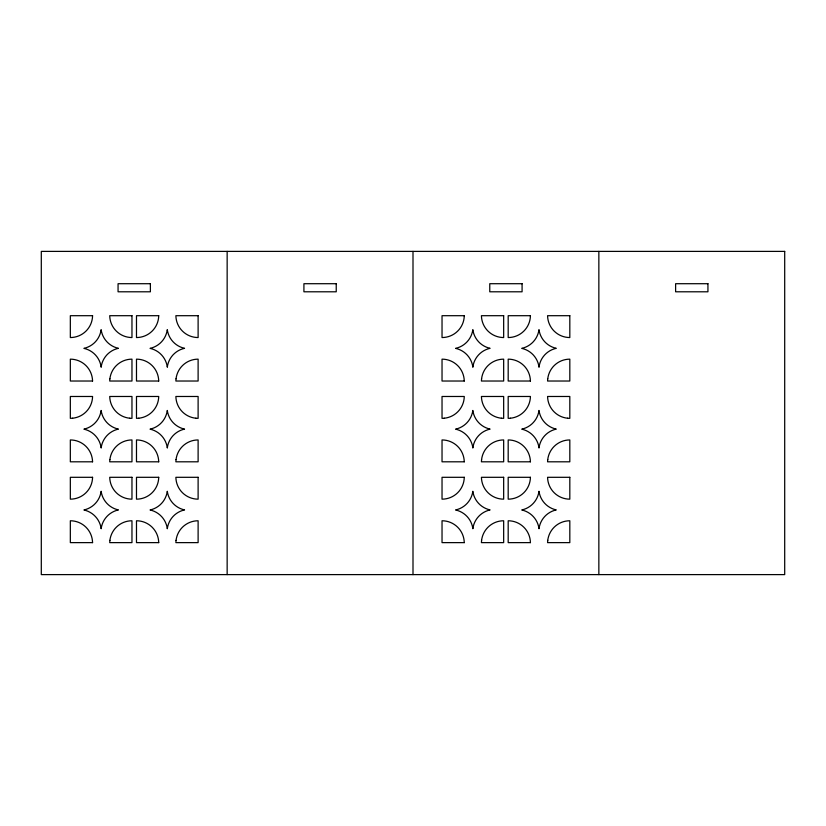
<?xml version="1.0" encoding="UTF-8"?>
<svg xmlns="http://www.w3.org/2000/svg" width="826" height="826" viewBox="0 0 826 826"><rect width="100%" height="100%" fill="white"/><g stroke="black" fill="none" stroke-linecap="round" stroke-linejoin="round"><path stroke-width="1.24" d="M72.585 418.224L70.334 418.338L70.334 396.48L92.574 396.48L92.419 398.721A22.219 22.219 0 0 1 72.585 418.224M138.737 418.224L136.486 418.338L136.486 396.48L158.726 396.48L158.571 398.721A22.219 22.219 0 0 1 138.737 418.224M444.285 418.224L442.034 418.338L442.034 396.48L464.274 396.48L464.119 398.721A22.219 22.219 0 0 1 444.285 418.224M510.437 418.224L508.186 418.338L508.186 396.48L530.426 396.48L530.271 398.721A22.219 22.219 0 0 1 510.437 418.224M567.565 418.224L569.816 418.338L569.816 396.48L547.576 396.48L547.731 398.721A22.219 22.219 0 0 0 567.565 418.224M501.413 418.224L503.664 418.338L503.664 396.48L481.424 396.48L481.579 398.721A22.219 22.219 0 0 0 501.413 418.224M195.865 418.224L198.116 418.338L198.116 396.48L175.876 396.48L176.031 398.721A22.219 22.219 0 0 0 195.865 418.224M129.713 418.224L131.964 418.338L131.964 396.48L109.724 396.48L109.879 398.721A22.219 22.219 0 0 0 129.713 418.224M598.85 251.393L598.85 574.607M413 251.393L413 574.607M227.15 251.393L227.15 574.607M92.574 315.697L92.419 317.938A22.219 22.219 0 0 1 72.585 337.431L70.334 337.555L70.334 315.697L92.574 315.697M92.574 477.304L92.419 479.545A22.219 22.219 0 0 1 72.585 499.049L70.334 499.162L70.334 477.304L92.574 477.304M109.879 378.773L109.724 381.023L131.964 381.023L131.964 359.155L129.713 359.269A22.219 22.219 0 0 0 109.889 378.783M109.879 459.566L109.724 461.806L131.964 461.806L131.964 439.948L129.713 440.062A22.219 22.219 0 0 0 109.889 459.566M109.879 540.39L109.724 542.63L131.964 542.63L131.964 520.772L129.713 520.886A22.219 22.219 0 0 0 109.889 540.39M158.726 315.697L158.571 317.938A22.219 22.219 0 0 1 138.737 337.431L136.486 337.555L136.486 315.697L158.726 315.697M158.726 477.304L158.571 479.545A22.219 22.219 0 0 1 138.737 499.049L136.486 499.162L136.486 477.304L158.726 477.304M176.031 378.773L175.876 381.023L198.116 381.023L198.116 359.155L195.865 359.269A22.219 22.219 0 0 0 176.052 378.783M176.031 459.566L175.876 461.806L198.116 461.806L198.116 439.948L195.865 440.062A22.219 22.219 0 0 0 176.052 459.566M176.031 540.39L175.876 542.63L198.116 542.63L198.116 520.772L195.865 520.886A22.219 22.219 0 0 0 176.052 540.39M464.274 315.697L464.119 317.938A22.219 22.219 0 0 1 444.285 337.431L442.034 337.555L442.034 315.697L464.274 315.697M464.274 477.304L464.119 479.545A22.219 22.219 0 0 1 444.285 499.049L442.034 499.162L442.034 477.304L464.274 477.304M481.579 378.773L481.424 381.023L503.664 381.023L503.664 359.155L501.413 359.269A22.219 22.219 0 0 0 481.589 378.783M481.579 459.566L481.424 461.806L503.664 461.806L503.664 439.948L501.413 440.062A22.219 22.219 0 0 0 481.589 459.566M481.579 540.39L481.424 542.63L503.664 542.63L503.664 520.772L501.413 520.886A22.219 22.219 0 0 0 481.589 540.39M530.426 315.697L530.271 317.938A22.219 22.219 0 0 1 510.437 337.431L508.186 337.555L508.186 315.697L530.426 315.697M530.426 477.304L530.271 479.545A22.219 22.219 0 0 1 510.437 499.049L508.186 499.162L508.186 477.304L530.426 477.304M547.731 378.773L547.576 381.023L569.816 381.023L569.816 359.155L567.565 359.269A22.219 22.219 0 0 0 547.752 378.783M547.731 459.566L547.576 461.806L569.816 461.806L569.816 439.948L567.565 440.062A22.219 22.219 0 0 0 547.752 459.566M547.731 540.39L547.576 542.63L569.816 542.63L569.816 520.772L567.565 520.886A22.219 22.219 0 0 0 547.752 540.39M784.7 251.393L41.3 251.393L41.3 574.607L784.7 574.607L784.7 251.393M150.384 283.71L118.066 283.71L118.066 291.795L150.384 291.795L150.384 283.71M336.234 283.71L303.916 283.71L303.916 291.795L336.234 291.795L336.234 283.71M522.084 283.71L489.766 283.71L489.766 291.795L522.084 291.795L522.084 283.71M707.934 283.71L675.616 283.71L675.616 291.795L707.934 291.795L707.934 283.71M131.964 315.697L109.724 315.697L109.879 317.938A22.219 22.219 0 0 0 129.713 337.431L131.964 337.555L131.964 315.697M198.116 315.697L175.876 315.697L176.031 317.938A22.219 22.219 0 0 0 195.865 337.431L198.116 337.555L198.116 315.697M503.664 315.697L481.424 315.697L481.579 317.938A22.219 22.219 0 0 0 501.413 337.431L503.664 337.555L503.664 315.697M569.816 315.697L547.576 315.697L547.731 317.938A22.219 22.219 0 0 0 567.565 337.431L569.816 337.555L569.816 315.697M92.574 381.023L70.334 381.023L70.334 359.155L72.585 359.269A22.219 22.219 0 0 1 92.398 378.783L92.574 381.023M158.726 381.023L136.486 381.023L136.486 359.155L138.737 359.269A22.219 22.219 0 0 1 158.561 378.783L158.726 381.023M464.274 381.023L442.034 381.023L442.034 359.155L444.285 359.269A22.219 22.219 0 0 1 464.098 378.783L464.274 381.023M530.426 381.023L508.186 381.023L508.186 359.155L510.437 359.269A22.219 22.219 0 0 1 530.261 378.783L530.426 381.023M92.574 461.806L70.334 461.806L70.334 439.948L72.585 440.062A22.219 22.219 0 0 1 92.398 459.566L92.574 461.806M158.726 461.806L136.486 461.806L136.486 439.948L138.737 440.062A22.219 22.219 0 0 1 158.561 459.566L158.726 461.806M464.274 461.806L442.034 461.806L442.034 439.948L444.285 440.062A22.219 22.219 0 0 1 464.098 459.566L464.274 461.806M530.426 461.806L508.186 461.806L508.186 439.948L510.437 440.062A22.219 22.219 0 0 1 530.261 459.566L530.426 461.806M131.964 477.304L109.724 477.304L109.879 479.545A22.219 22.219 0 0 0 129.713 499.049L131.964 499.162L131.964 477.304M198.116 477.304L175.876 477.304L176.031 479.545A22.219 22.219 0 0 0 195.865 499.049L198.116 499.162L198.116 477.304M503.664 477.304L481.424 477.304L481.579 479.545A22.219 22.219 0 0 0 501.413 499.049L503.664 499.162L503.664 477.304M569.816 477.304L547.576 477.304L547.731 479.545A22.219 22.219 0 0 0 567.565 499.049L569.816 499.162L569.816 477.304M92.574 542.63L70.334 542.63L70.334 520.772L72.585 520.886A22.219 22.219 0 0 1 92.398 540.39L92.574 542.63M158.726 542.63L136.486 542.63L136.486 520.772L138.737 520.886A22.219 22.219 0 0 1 158.561 540.39L158.726 542.63M464.274 542.63L442.034 542.63L442.034 520.772L444.285 520.886A22.219 22.219 0 0 1 464.098 540.39L464.274 542.63M530.426 542.63L508.186 542.63L508.186 520.772L510.437 520.886A22.219 22.219 0 0 1 530.261 540.39L530.426 542.63M167.306 528.609A22.219 22.219 0 0 0 150.053 509.972A22.157 22.157 0 0 0 167.286 491.284A22.219 22.219 0 0 0 184.549 509.921A22.157 22.157 0 0 0 167.317 528.619M167.306 367.002A22.219 22.219 0 0 0 150.053 348.365A22.157 22.157 0 0 0 167.286 329.677A22.219 22.219 0 0 0 184.549 348.314A22.157 22.157 0 0 0 167.317 367.002M167.306 447.795A22.219 22.219 0 0 0 150.053 429.159A22.157 22.157 0 0 0 167.286 410.46A22.219 22.219 0 0 0 184.549 429.107A22.157 22.157 0 0 0 167.317 447.795M101.154 447.795A22.219 22.219 0 0 0 83.901 429.159A22.157 22.157 0 0 0 101.133 410.46A22.219 22.219 0 0 0 118.397 429.107A22.157 22.157 0 0 0 101.164 447.795M101.154 367.002A22.219 22.219 0 0 0 83.901 348.365A22.157 22.157 0 0 0 101.133 329.677A22.219 22.219 0 0 0 118.397 348.314A22.157 22.157 0 0 0 101.164 367.002M101.154 528.609A22.219 22.219 0 0 0 83.901 509.972A22.157 22.157 0 0 0 101.133 491.284A22.219 22.219 0 0 0 118.397 509.921A22.157 22.157 0 0 0 101.164 528.619M472.854 528.609A22.219 22.219 0 0 0 455.601 509.972A22.157 22.157 0 0 0 472.833 491.284A22.219 22.219 0 0 0 490.097 509.921A22.157 22.157 0 0 0 472.864 528.619M472.854 367.002A22.219 22.219 0 0 0 455.601 348.365A22.157 22.157 0 0 0 472.833 329.677A22.219 22.219 0 0 0 490.097 348.314A22.157 22.157 0 0 0 472.864 367.002M472.854 447.795A22.219 22.219 0 0 0 455.601 429.159A22.157 22.157 0 0 0 472.833 410.46A22.219 22.219 0 0 0 490.097 429.107A22.157 22.157 0 0 0 472.864 447.795M539.006 447.795A22.219 22.219 0 0 0 521.753 429.159A22.157 22.157 0 0 0 538.986 410.46A22.219 22.219 0 0 0 556.249 429.107A22.157 22.157 0 0 0 539.017 447.795M539.006 367.002A22.219 22.219 0 0 0 521.753 348.365A22.157 22.157 0 0 0 538.986 329.677A22.219 22.219 0 0 0 556.249 348.314A22.157 22.157 0 0 0 539.017 367.002M539.006 528.609A22.219 22.219 0 0 0 521.753 509.972A22.157 22.157 0 0 0 538.986 491.284A22.219 22.219 0 0 0 556.249 509.921A22.157 22.157 0 0 0 539.017 528.619"/></g></svg>
